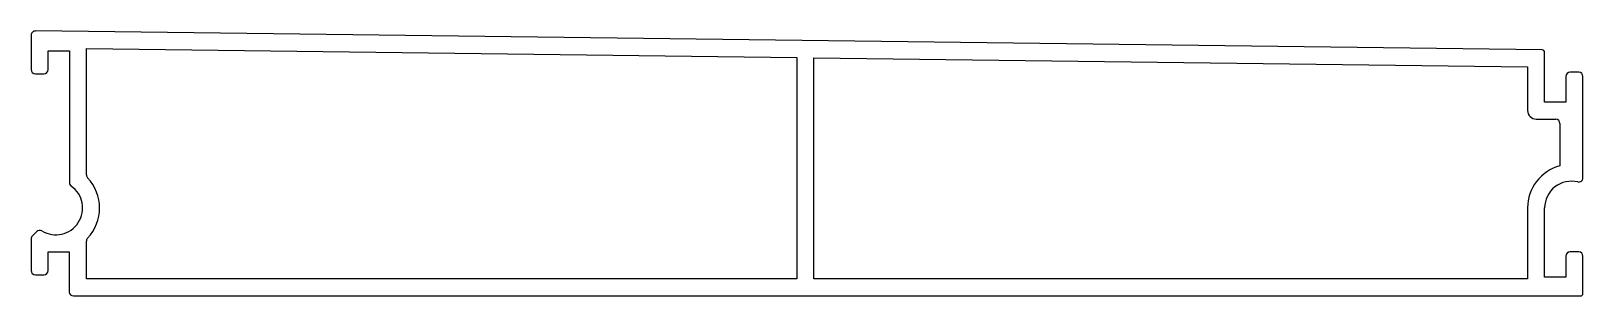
# Model space of a CAD drawing. Extents: x 1694 to 1877, y 2076 to 2108.
import ezdxf

# ---------------------------------------------------------------- set-up
doc = ezdxf.new("R2010")
doc.units = 0
doc.layers.get('0').update_dxf_attribs({"linetype": 'CONTINUOUS'})

msp = doc.modelspace()

# ---------------------------------------------------------------- linework, layer by layer
for p, q in [((1694.29, 2107.1), (1694.29, 2103.08)), ((1871.71, 2105.38), (1694.79, 2107.6)), ((1696.29, 2103.08), (1696.29, 2105.28)), ((1696.29, 2105.28), (1698.79, 2105.28)), ((1698.79, 2105.28), (1698.79, 2089.77)), ((1700.79, 2105.53), (1784.2, 2104.48)), ((1700.79, 2090.67), (1700.79, 2105.53)), ((1872.01, 2099.24), (1872.01, 2105.08)), ((1784.2, 2104.48), (1784.2, 2078.44)), ((1786.2, 2078.44), (1786.2, 2104.45)), ((1786.2, 2104.45), (1870.01, 2103.4)), ((1870.01, 2103.4), (1870.01, 2098.24)), ((1694.79, 2102.58), (1695.79, 2102.58)), ((1874.51, 2102.24), (1874.51, 2099.24)), ((1876.01, 2102.74), (1875.01, 2102.74)), ((1876.51, 2090.34), (1876.51, 2102.24)), ((1874.51, 2099.24), (1872.01, 2099.24)), ((1871.01, 2097.24), (1873.31, 2097.24)), ((1873.81, 2096.74), (1873.81, 2091.76)), ((1870.01, 2086.79), (1870.01, 2078.44)), ((1872.01, 2078.64), (1872.01, 2086.79)), ((1694.29, 2083.14), (1694.29, 2079.44)), ((1694.95, 2084.01), (1694.45, 2083.51)), ((1700.78, 2078.44), (1700.78, 2082.9)), ((1696.29, 2079.44), (1696.29, 2081.64)), ((1696.29, 2081.64), (1698.78, 2081.64)), ((1698.78, 2081.64), (1698.78, 2076.94)), ((1874.51, 2081.14), (1874.51, 2078.64)), ((1876.01, 2081.64), (1875.01, 2081.64)), ((1876.51, 2076.74), (1876.51, 2081.14)), ((1694.79, 2078.94), (1695.79, 2078.94)), ((1784.2, 2078.44), (1700.78, 2078.44)), ((1870.01, 2078.44), (1786.2, 2078.44)), ((1874.51, 2078.64), (1872.01, 2078.64)), ((1699.28, 2076.44), (1876.21, 2076.44))]:
    msp.add_line(p, q)
for centre, radius, start, end in [((1694.79, 2107.1), 0.5, 89.2801, 180), ((1871.71, 2105.08), 0.3, 360, 89.2801), ((1694.79, 2103.08), 0.5, 180, 270), ((1695.79, 2103.08), 0.5, 270, 0), ((1875.01, 2102.24), 0.5, 90, 180), ((1876.01, 2102.24), 0.5, 0, 90), ((1871.01, 2098.24), 1, 180, 269.9999), ((1873.31, 2096.74), 0.5, 0, 89.9999), ((1701.29, 2090.67), 0.5, 180, 223.4759), ((1697.19, 2086.79), 5.15, 316.5003, 43.4759), ((1875.16, 2086.79), 5.15, 105.2154, 180), ((1876.01, 2090.34), 0.5, 256.5595, 360), ((1697.19, 2086.79), 3.15, 238.9978, 54.8764), ((1699.29, 2089.77), 0.5, 180, 234.8764), ((1875.16, 2086.79), 3.15, 76.5595, 180), ((1694.79, 2083.14), 0.5, 132.4202, 180), ((1695.31, 2083.66), 0.5, 58.9978, 135), ((1701.28, 2082.9), 0.5, 136.5003, 180), ((1875.01, 2081.14), 0.5, 90, 180), ((1876.01, 2081.14), 0.5, 0, 90), ((1694.79, 2079.44), 0.5, 180, 270), ((1695.79, 2079.44), 0.5, 270, 0), ((1699.28, 2076.94), 0.5, 180, 270), ((1876.21, 2076.74), 0.3, 270, 360)]:
    msp.add_arc(centre, radius, start, end)

doc.saveas('drawing.dxf')
